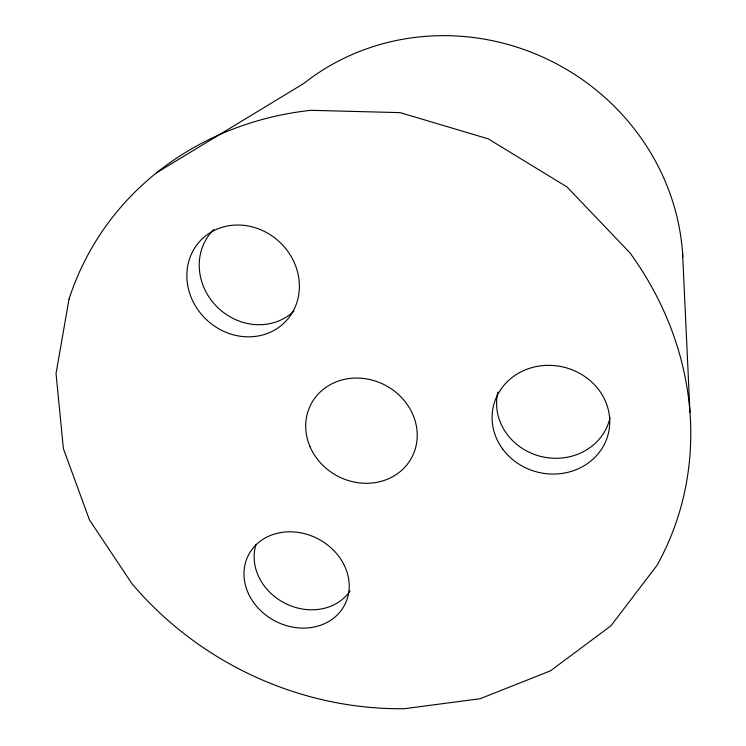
<?xml version="1.0" encoding="UTF-8"?>
<svg xmlns="http://www.w3.org/2000/svg" width="746" height="746" viewBox="0 0 746 746"><rect width="100%" height="100%" fill="white"/><g stroke="black" fill="none" stroke-linecap="round" stroke-linejoin="round"><path stroke-width="1.12" d="M156.604 172.746L303.725 83.515A232.407 221.189 28.2 0 1 543.955 57.628A232.407 221.189 28.2 0 1 682.832 257.034M682.534 252.418L689.966 412.398M294.027 311.026A57.181 52.173 43.5 0 1 216.61 306.42A57.181 52.173 43.5 0 1 213.878 229.47M610.079 417.471A57.535 52.901 12.7 0 1 542.239 456.766A57.535 52.901 12.7 0 1 497.843 392.154M350.135 590.841A52.863 45.525 27.5 0 1 285.625 603.579A52.863 45.525 27.5 0 1 256.074 544.328M69.033 299.09L56.034 373.494L63.373 448.588L89.464 519.925L131.977 583.689A324.146 292.954 28.2 0 0 404.509 708.7L480.107 698.722L550.417 670.868L610.89 625.838L656.965 565.421A324.146 292.954 28.2 0 0 629.848 252.735L567.025 186.957L488.21 138.84L400.238 112.646L310.821 110.315A324.146 292.954 28.2 0 0 69.033 299.09M309.982 446.593A56.985 51.306 28.2 0 0 405.768 466.166A56.985 51.306 28.2 0 0 368.645 379.285A56.985 51.306 28.2 0 0 309.982 446.593M248.381 593.462A54.178 46.364 27.5 0 0 338.926 613.221A54.178 46.364 27.5 0 0 302.475 533.185A54.178 46.364 27.5 0 0 248.381 593.462M187.61 284.739A58.71 53.339 43.1 0 0 278.827 327.335A58.71 53.339 43.1 0 0 262.928 230.719A58.71 53.339 43.1 0 0 187.61 284.739M502.655 449.027A59.083 54.094 13.1 0 0 604.195 444.672A59.083 54.094 13.1 0 0 545.904 365.4A59.083 54.094 13.1 0 0 502.655 449.027"/></g></svg>
